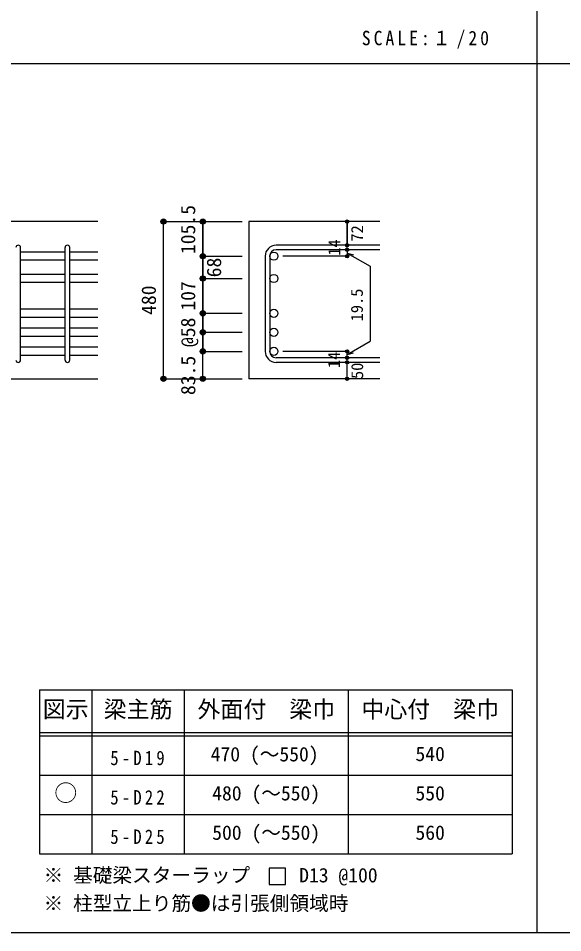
# Model space of a CAD drawing. Units: millimetres at full size, sheet at 1:20; details may follow other scales. Extents: x -3982 to 3969, y -2797 to 2801.
# Drawn here: x -2332 to -671, y -2797 to -10 of the extents above; entities that cross this region are included whole.
import ezdxf
from ezdxf.enums import TextEntityAlignment as Align

# ---------------------------------------------------------------- set-up
doc = ezdxf.new("R2010")
doc.units = ezdxf.units.MM
doc.header["$LTSCALE"] = 20
doc.header["$PDMODE"] = 32
doc.header["$PDSIZE"] = 10
for name, color, linetype in [('6-1_躯体線', 2, 'Continuous'), ('6-5_梁主筋', 7, 'Continuous'), ('6-6_S.T.P.', 7, 'Continuous'), ('6-7_文字', 7, 'Continuous'), ('6-D_寸法', 4, 'Continuous'), ('6-E_枠', 7, 'Continuous'), ('F-0_枠', 6, 'Continuous')]:
    doc.layers.add(name, color=color, linetype=linetype)
doc.styles.add('ＭＳ ゴシック', font='')
doc.styles.get('ＭＳ ゴシック').set_extended_font_data('MS Gothic')

msp = doc.modelspace()

# ---------------------------------------------------------------- linework, layer by layer
at = {"layer": '6-1_躯体線'}
for p, q in [((-2088.87, -629.67), (-3238.87, -629.67)), ((-1228.87, -629.67), (-1628.87, -629.67)), ((-1628.87, -629.67), (-1628.87, -1108.67)), ((-2488.87, -1108.67), (-2088.87, -1108.67)), ((-1228.87, -1108.67), (-1628.87, -1108.67))]:
    msp.add_line(p, q, dxfattribs=at)
at = {"layer": '6-5_梁主筋'}
for p, q in [((-2188.87, -722.72), (-2324.87, -722.72)), ((-2088.87, -722.72), (-2174.87, -722.72)), ((-2188.87, -747.72), (-2324.87, -747.72)), ((-2088.87, -747.72), (-2174.87, -747.72)), ((-2188.87, -790.67), (-2324.87, -790.67)), ((-2088.87, -790.67), (-2174.87, -790.67)), ((-2188.87, -815.67), (-2324.87, -815.67)), ((-2088.87, -815.67), (-2174.87, -815.67)), ((-2188.87, -896.67), (-2324.87, -896.67)), ((-2088.87, -896.67), (-2174.87, -896.67)), ((-2188.87, -921.67), (-2324.87, -921.67)), ((-2088.87, -921.67), (-2174.87, -921.67)), ((-2188.87, -954.67), (-2324.87, -954.67)), ((-2088.87, -954.67), (-2174.87, -954.67)), ((-2188.87, -979.67), (-2324.87, -979.67)), ((-2088.87, -979.67), (-2174.87, -979.67)), ((-2188.87, -1012.67), (-2324.87, -1012.67)), ((-2088.87, -1012.67), (-2174.87, -1012.67)), ((-2188.87, -1037.67), (-2324.87, -1037.67)), ((-2088.87, -1037.67), (-2174.87, -1037.67))]:
    msp.add_line(p, q, dxfattribs=at)
at = {"layer": '6-5_梁主筋', "color": 3}
for centre in [(-1552.37, -735.22), (-1552.37, -803.17), (-1552.37, -909.17), (-1552.37, -967.17), (-1552.37, -1025.17)]:
    msp.add_circle(centre, 12.5, dxfattribs=at)
at = {"layer": '6-6_S.T.P.'}
for p, q in [((-2324.87, -1051.67), (-2324.87, -708.72)), ((-2188.87, -1051.67), (-2188.87, -708.72)), ((-2174.87, -1051.67), (-2174.87, -708.72)), ((-1228.87, -701.72), (-1545.37, -701.72)), ((-1228.87, -715.72), (-1545.37, -715.72)), ((-1578.87, -735.22), (-1578.87, -1025.17)), ((-1564.87, -735.22), (-1564.87, -1025.17)), ((-1228.87, -1044.67), (-1545.37, -1044.67)), ((-1228.87, -1058.67), (-1545.37, -1058.67))]:
    msp.add_line(p, q, dxfattribs=at)
for centre, radius, start, end in [((-2331.87, -708.72), 7, 0, 180), ((-2181.87, -708.72), 7, 0, 180), ((-1545.37, -735.22), 33.5, 90, 180), ((-1545.37, -735.22), 19.5, 90, 180), ((-1545.37, -1025.17), 33.5, 180, 270), ((-1545.37, -1025.17), 19.5, 180, 270), ((-2331.87, -1051.67), 7, 180, 0), ((-2181.87, -1051.67), 7, 180, 0)]:
    msp.add_arc(centre, radius, start, end, dxfattribs=at)
at = {"layer": '6-7_文字'}
msp.add_lwpolyline([(-1566.77, -2650.09), (-1516.77, -2650.09), (-1516.77, -2600.09), (-1566.77, -2600.09)], close=True, dxfattribs=at)
at = {"layer": '6-D_寸法'}
for p, q in [((-1888.87, -629.67), (-1768.87, -629.67)), ((-1888.87, -629.67), (-1768.87, -629.67)), ((-1888.87, -629.67), (-1768.87, -629.67)), ((-1888.87, -1108.67), (-1888.87, -629.67)), ((-1768.87, -629.67), (-1648.87, -629.67)), ((-1768.87, -629.67), (-1768.87, -735.22)), ((-1768.87, -735.22), (-1768.87, -629.67)), ((-1328.87, -701.72), (-1328.87, -629.67)), ((-1328.87, -629.67), (-1328.87, -701.72)), ((-1328.87, -715.72), (-1328.87, -701.72)), ((-1328.87, -715.72), (-1328.87, -735.22)), ((-1768.87, -735.22), (-1648.87, -735.22)), ((-1768.87, -735.22), (-1648.87, -735.22)), ((-1768.87, -735.22), (-1768.87, -803.17)), ((-1328.87, -735.22), (-1524.95, -735.22)), ((-1328.87, -725.47), (-1258.81, -765.92)), ((-1328.87, -725.47), (-1309.55, -730.65)), ((-1258.81, -765.92), (-1258.81, -994.47)), ((-1768.87, -803.17), (-1648.87, -803.17)), ((-1768.87, -1108.67), (-1768.87, -859.67)), ((-1768.87, -909.17), (-1648.87, -909.17)), ((-1768.87, -967.17), (-1648.87, -967.17)), ((-1328.87, -1034.92), (-1258.81, -994.47)), ((-1768.87, -1025.17), (-1648.87, -1025.17)), ((-1768.87, -1025.17), (-1648.87, -1025.17)), ((-1768.87, -1025.17), (-1648.87, -1025.17)), ((-1328.87, -1025.17), (-1524.95, -1025.17)), ((-1328.87, -1044.67), (-1328.87, -1025.17)), ((-1328.87, -1034.92), (-1309.55, -1029.75)), ((-1328.87, -1058.67), (-1328.87, -1044.67)), ((-1328.87, -1108.67), (-1328.87, -1058.67)), ((-1888.87, -1108.67), (-1768.87, -1108.67)), ((-1768.87, -1108.67), (-1648.87, -1108.67))]:
    msp.add_line(p, q, dxfattribs=at)
for points in [[(-1768.87, -859.67), (-1768.87, -735.22), (-1768.87, -859.67)], [(-1768.87, -803.17), (-1768.87, -1025.17), (-1768.87, -909.17)]]:
    msp.add_lwpolyline(points, dxfattribs=at)
for centre, radius in [((-1888.87, -629.67), 8), ((-1888.87, -629.67), 7.2), ((-1888.87, -629.67), 6.4), ((-1888.87, -629.67), 5.6), ((-1888.87, -629.67), 4.8), ((-1888.87, -629.67), 4), ((-1888.87, -629.67), 3.2), ((-1888.87, -629.67), 2.4), ((-1888.87, -629.67), 1.6), ((-1888.87, -629.67), 0.8), ((-1768.87, -629.67), 8), ((-1768.87, -629.67), 7.2), ((-1768.87, -629.67), 6.4), ((-1768.87, -629.67), 5.6), ((-1768.87, -629.67), 4.8), ((-1768.87, -629.67), 4), ((-1768.87, -629.67), 3.2), ((-1768.87, -629.67), 2.4), ((-1768.87, -629.67), 1.6), ((-1768.87, -629.67), 0.8), ((-1328.87, -629.67), 4), ((-1328.87, -629.67), 3.6), ((-1328.87, -629.67), 3.2), ((-1328.87, -629.67), 2.8), ((-1328.87, -629.67), 2.4), ((-1328.87, -629.67), 2), ((-1328.87, -629.67), 1.6), ((-1328.87, -629.67), 1.2), ((-1328.87, -629.67), 0.8), ((-1328.87, -629.67), 0.4), ((-1328.87, -701.72), 4), ((-1328.87, -715.72), 4), ((-1328.87, -701.72), 3.6), ((-1328.87, -715.72), 3.6), ((-1328.87, -701.72), 3.2), ((-1328.87, -715.72), 3.2), ((-1328.87, -701.72), 2.8), ((-1328.87, -715.72), 2.8), ((-1328.87, -701.72), 2.4), ((-1328.87, -715.72), 2.4), ((-1328.87, -701.72), 2), ((-1328.87, -715.72), 2), ((-1328.87, -701.72), 1.6), ((-1328.87, -715.72), 1.6), ((-1328.87, -701.72), 1.2), ((-1328.87, -715.72), 1.2), ((-1328.87, -701.72), 0.8), ((-1328.87, -715.72), 0.8), ((-1328.87, -701.72), 0.4), ((-1328.87, -715.72), 0.4), ((-1768.87, -735.22), 8), ((-1768.87, -735.22), 7.2), ((-1768.87, -735.22), 6.4), ((-1768.87, -735.22), 5.6), ((-1768.87, -735.22), 4.8), ((-1768.87, -735.22), 4), ((-1768.87, -735.22), 3.2), ((-1768.87, -735.22), 2.4), ((-1768.87, -735.22), 1.6), ((-1768.87, -735.22), 0.8), ((-1328.87, -735.22), 4), ((-1328.87, -735.22), 3.6), ((-1328.87, -735.22), 3.2), ((-1328.87, -735.22), 2.8), ((-1328.87, -735.22), 2.4), ((-1328.87, -735.22), 2), ((-1328.87, -735.22), 1.6), ((-1328.87, -735.22), 1.2), ((-1328.87, -735.22), 0.8), ((-1328.87, -735.22), 0.4), ((-1768.87, -803.17), 8), ((-1768.87, -803.17), 7.2), ((-1768.87, -803.17), 6.4), ((-1768.87, -803.17), 5.6), ((-1768.87, -803.17), 4.8), ((-1768.87, -803.17), 4), ((-1768.87, -803.17), 3.2), ((-1768.87, -803.17), 2.4), ((-1768.87, -803.17), 1.6), ((-1768.87, -803.17), 0.8), ((-1768.87, -909.17), 8), ((-1768.87, -909.17), 7.2), ((-1768.87, -909.17), 6.4), ((-1768.87, -909.17), 5.6), ((-1768.87, -909.17), 4.8), ((-1768.87, -909.17), 4), ((-1768.87, -909.17), 3.2), ((-1768.87, -909.17), 2.4), ((-1768.87, -909.17), 1.6), ((-1768.87, -909.17), 0.8), ((-1768.87, -967.17), 8), ((-1768.87, -967.17), 7.2), ((-1768.87, -967.17), 6.4), ((-1768.87, -967.17), 5.6), ((-1768.87, -967.17), 4.8), ((-1768.87, -967.17), 4), ((-1768.87, -967.17), 3.2), ((-1768.87, -967.17), 2.4), ((-1768.87, -967.17), 1.6), ((-1768.87, -967.17), 0.8), ((-1768.87, -1025.17), 8), ((-1768.87, -1025.17), 7.2), ((-1768.87, -1025.17), 6.4), ((-1768.87, -1025.17), 5.6), ((-1768.87, -1025.17), 4.8), ((-1768.87, -1025.17), 4), ((-1768.87, -1025.17), 3.2), ((-1768.87, -1025.17), 2.4), ((-1768.87, -1025.17), 1.6), ((-1768.87, -1025.17), 0.8), ((-1328.87, -1025.17), 4), ((-1328.87, -1025.17), 3.6), ((-1328.87, -1025.17), 3.2), ((-1328.87, -1025.17), 2.8), ((-1328.87, -1025.17), 2.4), ((-1328.87, -1025.17), 2), ((-1328.87, -1025.17), 1.6), ((-1328.87, -1025.17), 1.2), ((-1328.87, -1025.17), 0.8), ((-1328.87, -1025.17), 0.4), ((-1328.87, -1044.67), 4), ((-1328.87, -1058.67), 4), ((-1328.87, -1044.67), 3.6), ((-1328.87, -1058.67), 3.6), ((-1328.87, -1044.67), 3.2), ((-1328.87, -1058.67), 3.2), ((-1328.87, -1044.67), 2.8), ((-1328.87, -1058.67), 2.8), ((-1328.87, -1044.67), 2.4), ((-1328.87, -1058.67), 2.4), ((-1328.87, -1044.67), 2), ((-1328.87, -1058.67), 2), ((-1328.87, -1044.67), 1.6), ((-1328.87, -1058.67), 1.6), ((-1328.87, -1044.67), 1.2), ((-1328.87, -1058.67), 1.2), ((-1328.87, -1044.67), 0.8), ((-1328.87, -1058.67), 0.8), ((-1328.87, -1044.67), 0.4), ((-1328.87, -1058.67), 0.4), ((-1888.87, -1108.67), 8), ((-1888.87, -1108.67), 7.2), ((-1888.87, -1108.67), 6.4), ((-1888.87, -1108.67), 5.6), ((-1888.87, -1108.67), 4.8), ((-1888.87, -1108.67), 4), ((-1888.87, -1108.67), 3.2), ((-1888.87, -1108.67), 2.4), ((-1888.87, -1108.67), 1.6), ((-1888.87, -1108.67), 0.8), ((-1768.87, -1108.67), 8), ((-1768.87, -1108.67), 7.2), ((-1768.87, -1108.67), 6.4), ((-1768.87, -1108.67), 5.6), ((-1768.87, -1108.67), 4.8), ((-1768.87, -1108.67), 4), ((-1768.87, -1108.67), 3.2), ((-1768.87, -1108.67), 2.4), ((-1768.87, -1108.67), 1.6), ((-1768.87, -1108.67), 0.8), ((-1328.87, -1108.67), 4), ((-1328.87, -1108.67), 3.6), ((-1328.87, -1108.67), 3.2), ((-1328.87, -1108.67), 2.8), ((-1328.87, -1108.67), 2.4), ((-1328.87, -1108.67), 2), ((-1328.87, -1108.67), 1.6), ((-1328.87, -1108.67), 1.2), ((-1328.87, -1108.67), 0.8), ((-1328.87, -1108.67), 0.4)]:
    msp.add_circle(centre, radius, dxfattribs=at)
at = {"layer": '6-D_寸法', "color": 7}
for p in [(-1888.87, -629.67), (-1768.87, -629.67), (-1328.87, -629.67), (-1328.87, -701.72), (-1328.87, -715.72), (-1768.87, -735.22), (-1328.87, -735.22), (-1768.87, -803.17), (-1768.87, -909.17), (-1768.87, -967.17), (-1768.87, -1025.17), (-1328.87, -1025.17), (-1328.87, -1025.17), (-1328.87, -1044.67), (-1328.87, -1058.67), (-1888.87, -1108.67), (-1768.87, -1108.67), (-1328.87, -1108.67)]:
    msp.add_point(p, dxfattribs=at)
at = {"layer": '6-E_枠', "color": 3}
for p, q in [((-2267.02, -2056.95), (-2267.02, -2556.95)), ((-2267.02, -2056.95), (-825.33, -2056.95)), ((-825.33, -2056.95), (-825.33, -2556.95)), ((-2267.02, -2556.95), (-825.33, -2556.95))]:
    msp.add_line(p, q, dxfattribs=at)
at = {"layer": '6-E_枠'}
for p, q in [((-2107.02, -2056.95), (-2107.02, -2556.95)), ((-1825.33, -2056.95), (-1825.33, -2556.95)), ((-1325.33, -2056.95), (-1325.33, -2556.95)), ((-2267.02, -2186.95), (-825.33, -2186.95)), ((-2267.02, -2196.95), (-825.33, -2196.95)), ((-2267.02, -2316.95), (-825.33, -2316.95)), ((-2267.02, -2436.95), (-825.33, -2436.95))]:
    msp.add_line(p, q, dxfattribs=at)
at = {"layer": 'F-0_枠', "color": 2}
for p, q in [((-749.76, 2800.77), (-749.76, -2796.83)), ((-3981.92, -148.03), (2482.4, -148.03))]:
    msp.add_line(p, q, dxfattribs=at)
at = {"layer": 'F-0_枠'}
msp.add_line((3969.4, -2796.83), (-3981.92, -2796.83), dxfattribs=at)

# ---------------------------------------------------------------- texts
at = {"layer": '6-7_文字', "color": 2, "style": 'ＭＳ ゴシック'}
for s, p in [('図示', (-2257.02, -2156.95)), ('梁主筋', (-2071.17, -2156.95)), ('外面付\u3000梁巾', (-1785.33, -2156.95)), ('中心付\u3000梁巾', (-1285.33, -2156.95)), ('○', (-2222.02, -2411.95))]:
    msp.add_text(s, height=51.32, dxfattribs=at).set_placement(p, align=Align.BOTTOM_LEFT)
at = {"layer": '6-7_文字', "style": 'ＭＳ ゴシック'}
for s, p in [('470 (～550)', (-1745.02, -2287.95)), ('540', (-1120.33, -2286.95)), ('480 (～550)', (-1740.33, -2406.95)), ('550', (-1120.33, -2406.95)), ('500 (～550)', (-1740.33, -2526.95)), ('560', (-1120.33, -2526.95)), ('※ 基礎梁スターラップ     D13 @100', (-2254.64, -2656.67)), ('※ 柱型立上り筋●は引張側領域時', (-2254.64, -2742.34))]:
    msp.add_text(s, height=43.99, dxfattribs=at).set_placement(p, align=Align.BOTTOM_LEFT)
at = {"layer": '6-7_文字', "color": 2, "insert": (-1283.99, -103.03), "char_height": 43.99, "attachment_point": 7, "style": 'ＭＳ ゴシック'}
msp.add_mtext('\\T1.34;\\W0.9;SCALE:１/20', dxfattribs=at)
at = {"layer": '6-7_文字', "char_height": 43.99, "attachment_point": 7, "style": 'ＭＳ ゴシック'}
for s, insert in [('\\T1.38;\\W0.85;5-D19', (-2051.17, -2286.95)), ('\\T1.38;\\W0.85;5-D22', (-2051.17, -2406.95)), ('\\T1.38;\\W0.85;5-D25', (-2051.17, -2526.95))]:
    msp.add_mtext(s, dxfattribs=dict(at, insert=insert))
at = {"layer": '6-D_寸法', "style": 'ＭＳ ゴシック'}
for s, height, p in [('105.5', 43.99, (-1778.87, -728.73)), ('72', 36.66, (-1268.93, -690.71)), ('14', 36.66, (-1338.87, -733.65)), ('68', 43.99, (-1699.88, -799.54)), ('480', 43.99, (-1898.87, -914.17)), ('107', 43.99, (-1778.87, -901.17)), ('19.5', 36.66, (-1269.76, -933.69)), ('@58', 43.99, (-1778.87, -1012.17)), ('14', 36.66, (-1339.53, -1076.34)), ('83.5', 43.99, (-1778.61, -1158.35)), ('50', 36.66, (-1268.79, -1109.47))]:
    msp.add_text(s, height=height, rotation=90, dxfattribs=at).set_placement(p, align=Align.BOTTOM_LEFT)

doc.saveas('drawing.dxf')
